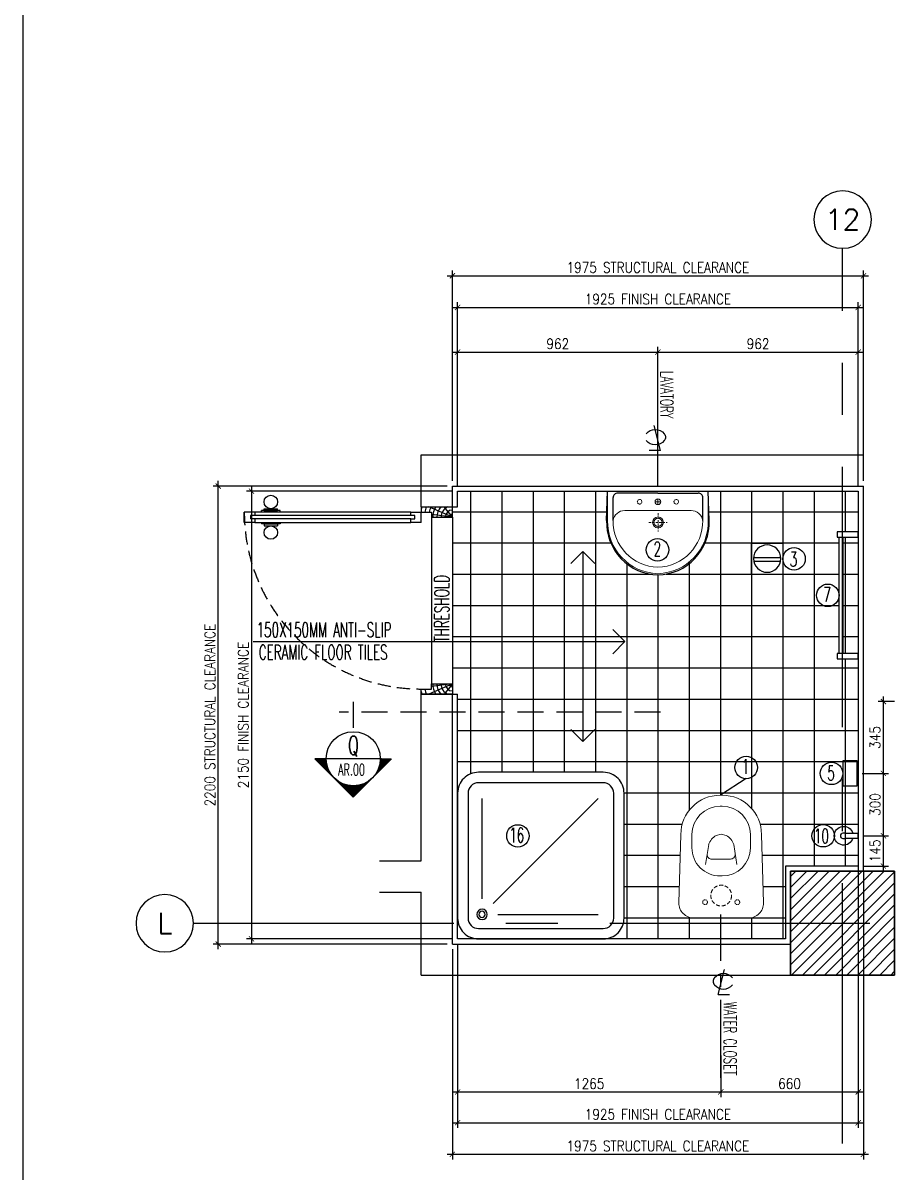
# Model space of a CAD drawing. Extents: x -203233 to -174356, y 196485 to 216410.
# Drawn here: x -203233 to -199072, y 205154 to 210672 of the extents above; entities that cross this region are included whole.
import ezdxf
from ezdxf.enums import TextEntityAlignment as Align

# ---------------------------------------------------------------- set-up
doc = ezdxf.new("R2010")
doc.units = 0
doc.header["$LTSCALE"] = 500
doc.header["$MEASUREMENT"] = 0
for name, pattern in [('CENTER2', [1.125, 0.75, -0.125, 0.125, -0.125]), ('CENTERX2', [4, 2.5, -0.5, 0.5, -0.5]), ('DASHED', [0.75, 0.5, -0.25]), ('HIDDEN', [0.375, 0.25, -0.125]), ('HIDDEN2', [0.1875, 0.125, -0.0625])]:
    doc.linetypes.add(name, pattern=pattern)
doc.layers.get('0').update_dxf_attribs({"linetype": 'CONTINUOUS'})
doc.layers.get('DEFPOINTS').update_dxf_attribs({"linetype": 'CONTINUOUS'})
for name, color, linetype in [('2', 2, 'CONTINUOUS'), ('ARCDIMR', 4, 'CONTINUOUS'), ('AX-CR', 2, 'CONTINUOUS'), ('AX-TXT', 2, 'CONTINUOUS'), ('AXES', 11, 'CENTERX2'), ('AXIS', 11, 'CENTER2'), ('COL', 5, 'CONTINUOUS'), ('DIM-NEW', 4, 'CONTINUOUS'), ('Dimout', 4, 'CONTINUOUS'), ('DOOR', 2, 'CONTINUOUS'), ('DW', 7, 'CONTINUOUS'), ('ELE', 3, 'CONTINUOUS'), ('ELEV-MARK', 6, 'CONTINUOUS'), ('FIX', 2, 'CONTINUOUS'), ('HAT', 8, 'CONTINUOUS'), ('JUMP', 2, 'CONTINUOUS'), ('Plaster', 7, 'CONTINUOUS'), ('Tile', 5, 'CONTINUOUS'), ('TITLE', 1, 'CONTINUOUS'), ('TXT', 2, 'CONTINUOUS'), ('WALL', 6, 'CONTINUOUS'), ('WallPartition', 2, 'CONTINUOUS')]:
    doc.layers.add(name, color=color, linetype=linetype)
doc.styles.add('DIM', font='simplex.shx', dxfattribs={"width": 0.85})
doc.styles.add('ROMANS', font='romans.shx', dxfattribs={"width": 0.6})
doc.dimstyles.new('DIM1-25', dxfattribs={"dimscale": 25, "dimtxt": 2, "dimasz": 1, "dimexe": 1, "dimexo": 1, "dimgap": 0.6, "dimtad": 1, "dimdec": 0, "dimdsep": 46, "dimtxsty": 'DIM', "dimblk1": 'ARCHTICK', "dimblk2": 'ARCHTICK', "dimsah": 1, "dimcen": 0.09, "dimdle": 1, "dimclrd": 256, "dimclrt": 2, "dimadec": 0, "dimazin": 0, "dimtfac": 1, "dimtdec": 0, "dimtix": 1, "dimtmove": 1, "dimatfit": 3, "dimldrblk": 'ARCHTICK', "dimfxl": 0, "dimtvp": 2, "dimtolj": 1, "dimtzin": 0, "dimarcsym": 0})

# ---------------------------------------------------------------- blocks, each defined once
blk = doc.blocks.new('A0-BOX')
at = {"layer": 'TITLE'}
blk.add_line((0, 79.7), (0, 0), dxfattribs=at)
blk = doc.blocks.new('AXU')
at = {"layer": 'AX-CR'}
blk.add_circle((0, 350), 350, dxfattribs=at)
at = {"layer": 'AX-TXT', "style": 'ROMANS'}
blk.add_attdef('AX', text='', height=250, dxfattribs=at).set_placement((0, 350), align=Align.MIDDLE)
blk = doc.blocks.new('_ARCHTICK')
at = {"color": 0, "linetype": 'ByBlock', "const_width": 0.15}
blk.add_lwpolyline([(-0.5, -0.5), (0.5, 0.5)], dxfattribs=at)
blk = doc.blocks.new('*D62')
at = {"layer": 'DEFPOINTS', "color": 0}
for p in [(-199220, 209091.7), (-200182.5, 208423.4), (-199220, 208423.4)]:
    blk.add_point(p, dxfattribs=at)
at = {"layer": 'Dimout', "color": 0, "lineweight": -2}
for p, q in [((-200182.5, 208448.4), (-200182.5, 209116.7)), ((-199220, 208448.4), (-199220, 209116.7))]:
    blk.add_line(p, q, dxfattribs=at)
at = {"layer": 'Dimout', "lineweight": -2}
blk.add_line((-200207.5, 209091.7), (-199195, 209091.7), dxfattribs=at)
at = {"layer": 'Dimout', "lineweight": -2, "xscale": 25, "yscale": 25, "zscale": 25, "rotation": 180}
blk.add_blockref('_ARCHTICK', (-200182.5, 209091.7), dxfattribs=at)
at = {"layer": 'Dimout', "lineweight": -2, "xscale": 25, "yscale": 25, "zscale": 25}
blk.add_blockref('_ARCHTICK', (-199220, 209091.7), dxfattribs=at)
at = {"layer": 'Dimout', "color": 2, "insert": (-199701.2, 209131.7), "char_height": 50, "attachment_point": 5, "style": 'DIM'}
blk.add_mtext('\\A1;962', dxfattribs=at)
blk = doc.blocks.new('A$C67076F16')
at = {"layer": 'DIM-NEW'}
for p, q in [((0.0127, 0.0913), (0.1876, 0.0913)), ((0.0138, 0.1136), (0.1863, 0.1136))]:
    blk.add_line(p, q, dxfattribs=at)
at = {"layer": 'DW'}
blk.add_lwpolyline([(0, 0.2), (0, 0), (0.2, 0), (0.2, 0.2)], close=True, dxfattribs=at)
at = {"layer": 'FIX', "color": 2}
blk.add_circle((0.1, 0.0983), 0.0876, dxfattribs=at)
blk = doc.blocks.new('*D56')
at = {"layer": 'DEFPOINTS', "color": 0}
for p in [(-199220, 206623.4), (-199880.5, 205738), (-199220, 205538.1)]:
    blk.add_point(p, dxfattribs=at)
at = {"layer": 'Dimout', "color": 0, "lineweight": -2}
for p, q in [((-199220, 206598.4), (-199220, 205513.1)), ((-199880.5, 205713), (-199880.5, 205513.1))]:
    blk.add_line(p, q, dxfattribs=at)
at = {"layer": 'Dimout', "lineweight": -2}
blk.add_line((-199905.5, 205538.1), (-199195, 205538.1), dxfattribs=at)
at = {"layer": 'Dimout', "lineweight": -2, "xscale": 25, "yscale": 25, "zscale": 25, "rotation": 180}
blk.add_blockref('_ARCHTICK', (-199880.5, 205538.1), dxfattribs=at)
at = {"layer": 'Dimout', "lineweight": -2, "xscale": 25, "yscale": 25, "zscale": 25}
blk.add_blockref('_ARCHTICK', (-199220, 205538.1), dxfattribs=at)
at = {"layer": 'Dimout', "color": 2, "insert": (-199550.2, 205578.1), "char_height": 50, "attachment_point": 5, "style": 'DIM'}
blk.add_mtext('\\A1;660', dxfattribs=at)
blk = doc.blocks.new('*D52')
at = {"layer": 'DEFPOINTS', "color": 0}
for p in [(-199195, 206623.4), (-201170, 206248.4), (-199195, 205238.6)]:
    blk.add_point(p, dxfattribs=at)
at = {"layer": 'Dimout', "color": 0, "lineweight": -2}
for p, q in [((-199195, 206598.4), (-199195, 205213.6)), ((-201170, 206223.4), (-201170, 205213.6))]:
    blk.add_line(p, q, dxfattribs=at)
at = {"layer": 'Dimout', "lineweight": -2}
blk.add_line((-201195, 205238.6), (-199170, 205238.6), dxfattribs=at)
at = {"layer": 'Dimout', "lineweight": -2, "xscale": 25, "yscale": 25, "zscale": 25, "rotation": 180}
blk.add_blockref('_ARCHTICK', (-201170, 205238.6), dxfattribs=at)
at = {"layer": 'Dimout', "lineweight": -2, "xscale": 25, "yscale": 25, "zscale": 25}
blk.add_blockref('_ARCHTICK', (-199195, 205238.6), dxfattribs=at)
at = {"layer": 'Dimout', "color": 2, "insert": (-200182.5, 205278.6), "char_height": 50, "attachment_point": 5, "style": 'DIM'}
blk.add_mtext('\\A1;1975 STRUCTURAL CLEARANCE', dxfattribs=at)
blk = doc.blocks.new('*D51')
at = {"layer": 'DEFPOINTS', "color": 0}
for p in [(-199220, 206673.4), (-201145, 206273.4), (-199220, 205390.5)]:
    blk.add_point(p, dxfattribs=at)
at = {"layer": 'Dimout', "color": 0, "lineweight": -2}
for p, q in [((-199220, 206648.4), (-199220, 205365.5)), ((-201145, 206248.4), (-201145, 205365.5))]:
    blk.add_line(p, q, dxfattribs=at)
at = {"layer": 'Dimout', "lineweight": -2}
blk.add_line((-201170, 205390.5), (-199195, 205390.5), dxfattribs=at)
at = {"layer": 'Dimout', "lineweight": -2, "xscale": 25, "yscale": 25, "zscale": 25, "rotation": 180}
blk.add_blockref('_ARCHTICK', (-201145, 205390.5), dxfattribs=at)
at = {"layer": 'Dimout', "lineweight": -2, "xscale": 25, "yscale": 25, "zscale": 25}
blk.add_blockref('_ARCHTICK', (-199220, 205390.5), dxfattribs=at)
at = {"layer": 'Dimout', "color": 2, "insert": (-200182.5, 205430.5), "char_height": 50, "attachment_point": 5, "style": 'DIM'}
blk.add_mtext('\\A1;1925 FINISH CLEARANCE', dxfattribs=at)
blk = doc.blocks.new('*D45')
at = {"layer": 'DEFPOINTS', "color": 0}
for p in [(-199195, 209458.1), (-201170, 208448.4), (-199195, 208448.4)]:
    blk.add_point(p, dxfattribs=at)
at = {"layer": 'Dimout', "lineweight": -2}
blk.add_line((-201195, 209458.1), (-199170, 209458.1), dxfattribs=at)
at = {"layer": 'Dimout', "color": 0, "lineweight": -2}
for p, q in [((-201170, 208473.4), (-201170, 209483.1)), ((-199195, 208473.4), (-199195, 209483.1))]:
    blk.add_line(p, q, dxfattribs=at)
at = {"layer": 'Dimout', "lineweight": -2, "xscale": 25, "yscale": 25, "zscale": 25, "rotation": 180}
blk.add_blockref('_ARCHTICK', (-201170, 209458.1), dxfattribs=at)
at = {"layer": 'Dimout', "lineweight": -2, "xscale": 25, "yscale": 25, "zscale": 25}
blk.add_blockref('_ARCHTICK', (-199195, 209458.1), dxfattribs=at)
at = {"layer": 'Dimout', "color": 2, "insert": (-200182.5, 209498.1), "char_height": 50, "attachment_point": 5, "style": 'DIM'}
blk.add_mtext('\\A1;1975 STRUCTURAL CLEARANCE', dxfattribs=at)
blk = doc.blocks.new('*D46')
at = {"layer": 'DEFPOINTS', "color": 0}
for p in [(-199220, 209306.2), (-201145, 208423.4), (-199220, 208423.4)]:
    blk.add_point(p, dxfattribs=at)
at = {"layer": 'Dimout', "color": 0, "lineweight": -2}
for p, q in [((-201145, 208448.4), (-201145, 209331.2)), ((-199220, 208448.4), (-199220, 209331.2))]:
    blk.add_line(p, q, dxfattribs=at)
at = {"layer": 'Dimout', "lineweight": -2}
blk.add_line((-201170, 209306.2), (-199195, 209306.2), dxfattribs=at)
at = {"layer": 'Dimout', "lineweight": -2, "xscale": 25, "yscale": 25, "zscale": 25, "rotation": 180}
blk.add_blockref('_ARCHTICK', (-201145, 209306.2), dxfattribs=at)
at = {"layer": 'Dimout', "lineweight": -2, "xscale": 25, "yscale": 25, "zscale": 25}
blk.add_blockref('_ARCHTICK', (-199220, 209306.2), dxfattribs=at)
at = {"layer": 'Dimout', "color": 2, "insert": (-200182.5, 209346.2), "char_height": 50, "attachment_point": 5, "style": 'DIM'}
blk.add_mtext('\\A1;1925 FINISH CLEARANCE', dxfattribs=at)
blk = doc.blocks.new('WC1')
at = {"layer": 'FIX', "lineweight": 20}
for p, q in [((-210, 203.8), (-538, 193.8)), ((-475, 140.8), (-538, 140.8)), ((-394.8, 75.7), (-490.4, 60.1)), ((-727, 4.8), (-727, -4.8)), ((-674, 4.8), (-674, -4.8)), ((-533.7, 24.2), (-539.5, 0)), ((-539.5, 0), (-533.7, -24.2)), ((-339, 4.8), (-339, -4.8)), ((-490.4, -60.1), (-394.8, -75.7)), ((-538, -140.8), (-475, -140.8)), ((-538, -193.8), (-210, -203.8))]:
    blk.add_line(p, q, dxfattribs=at)
at = {"layer": 'FIX', "linetype": 'Continuous', "lineweight": 20}
blk.add_line((-420.1, -47.3), (-420.4, 44.6), dxfattribs=at)
at = {"layer": 'FIX', "lineweight": 20}
blk.add_lwpolyline([(-213.2, -203.8), (-210, -203.8, 0.414214), (-137, -130.8), (-137, 0), (-137, 130.8, 0.414214), (-210, 203.8)], format="xyb", dxfattribs=at)
at = {"layer": 'FIX', "linetype": 'HIDDEN', "lineweight": 20, "ltscale": 0.05}
for centre in [(-213.2, 77.5), (-213.2, -77.5)]:
    blk.add_circle(centre, 11.6, dxfattribs=at)
at = {"layer": 'FIX', "linetype": 'HIDDEN2', "lineweight": 20, "ltscale": 0.3}
blk.add_circle((-245, 0), 49.8, dxfattribs=at)
at = {"layer": 'FIX', "lineweight": 20}
for centre, radius, start, end in [((-538, 4.8), 189, 90, 180), ((-538, 4.8), 136, 90, 180), ((-475, 4.8), 136, 360, 90), ((-464.4, -17.6), 82, 108.496, 128.9242), ((-473, -6.9), 68.2, 128.9242, 152.8468), ((-538, -4.8), 189, 180, 270), ((-538, -4.8), 136, 180, 270), ((-473, 6.9), 68.2, 207.1532, 231.0758), ((-464.4, 17.6), 82, 231.0758, 251.504), ((-475, -4.8), 136, 270, 0)]:
    blk.add_arc(centre, radius, start, end, dxfattribs=at)
at = {"layer": 'FIX', "linetype": 'Continuous', "lineweight": 20}
for centre, start, end in [((-442.7, 45.5), 357.6662, 91.6121), ((-442.4, -45.6), 268.3879, 2.3338)]:
    blk.add_arc(centre, 22.3, start, end, dxfattribs=at)
blk = doc.blocks.new('SCNTR', base_point=(3632.66, 549.66))
for q in [(3633.89, 554.57), (3636.1, 543.44)]:
    blk.add_line((3631.12, 543.44), q)
for centre, radius, start, end in [((3630.8, 549.38), 1.99, 133.3084, 182.4789), ((3630.8, 549.21), 1.99, 177.5211, 226.6916), ((3633.47, 547.5), 5.23, 39.4883, 140.5117), ((3633.47, 551.09), 5.23, 219.4883, 320.5117)]:
    blk.add_arc(centre, radius, start, end)
blk = doc.blocks.new('*D61')
at = {"layer": 'DEFPOINTS', "color": 0}
for p in [(-200182.5, 209091.7), (-201145, 208423.4), (-200182.5, 208423.4)]:
    blk.add_point(p, dxfattribs=at)
at = {"layer": 'Dimout', "color": 0, "lineweight": -2}
for p, q in [((-201145, 208448.4), (-201145, 209116.7)), ((-200182.5, 208448.4), (-200182.5, 209116.7))]:
    blk.add_line(p, q, dxfattribs=at)
at = {"layer": 'Dimout', "lineweight": -2}
blk.add_line((-201170, 209091.7), (-200157.5, 209091.7), dxfattribs=at)
at = {"layer": 'Dimout', "lineweight": -2, "xscale": 25, "yscale": 25, "zscale": 25, "rotation": 180}
blk.add_blockref('_ARCHTICK', (-201145, 209091.7), dxfattribs=at)
at = {"layer": 'Dimout', "lineweight": -2, "xscale": 25, "yscale": 25, "zscale": 25}
blk.add_blockref('_ARCHTICK', (-200182.5, 209091.7), dxfattribs=at)
at = {"layer": 'Dimout', "color": 2, "insert": (-200663.7, 209131.7), "char_height": 50, "attachment_point": 5, "style": 'DIM'}
blk.add_mtext('\\A1;962', dxfattribs=at)
blk = doc.blocks.new('*X5')
at = {"color": 0}
for p, q in [((14608, 7877), (14819, 8088)), ((14625, 7890), (14821, 8086)), ((14637, 7899), (14823, 8084)), ((14647, 7905), (14825, 8082)), ((14656, 7910), (14826, 8081)), ((14664, 7915), (14828, 8079)), ((14671, 7919), (14830, 8077)), ((14678, 7922), (14832, 8075)), ((14685, 7925), (14833, 8073)), ((14691, 7928), (14835, 8072)), ((14697, 7930), (14837, 8070)), ((14703, 7933), (14839, 8068)), ((14709, 7935), (14841, 8066)), ((14714, 7937), (14842, 8065)), ((14719, 7938), (14844, 8063)), ((14725, 7940), (14846, 8061)), ((14730, 7941), (14848, 8059)), ((14734, 7943), (14849, 8058)), ((14739, 7944), (14851, 8056)), ((14744, 7945), (14853, 8054)), ((14749, 7946), (14855, 8052)), ((14753, 7947), (14856, 8051)), ((14757, 7948), (14858, 8049)), ((14762, 7949), (14860, 8047)), ((14766, 7950), (14862, 8045)), ((14770, 7950), (14863, 8043)), ((14774, 7951), (14865, 8042)), ((14778, 7951), (14867, 8040)), ((14782, 7952), (14869, 8038)), ((14786, 7952), (14871, 8036)), ((14790, 7953), (14872, 8035)), ((14794, 7953), (14874, 8033)), ((14798, 7953), (14876, 8031)), ((14802, 7953), (14878, 8029)), ((14805, 7954), (14879, 8028)), ((14809, 7954), (14881, 8026)), ((14813, 7954), (14883, 8024)), ((14816, 7954), (14885, 8022)), ((14820, 7954), (14886, 8020)), ((14823, 7954), (14888, 8019)), ((14827, 7954), (14890, 8017)), ((14830, 7954), (14892, 8015)), ((14834, 7953), (14894, 8013)), ((14837, 7953), (14895, 8012)), ((14840, 7953), (14897, 8010)), ((14844, 7953), (14899, 8008)), ((14847, 7953), (14901, 8006)), ((14850, 7952), (14902, 8005)), ((14853, 7952), (14904, 8003)), ((14856, 7952), (14906, 8001)), ((14860, 7951), (14908, 7999)), ((14863, 7951), (14909, 7997)), ((14866, 7950), (14911, 7996)), ((14869, 7950), (14913, 7994)), ((14872, 7949), (14915, 7992)), ((14875, 7949), (14917, 7990)), ((14878, 7948), (14918, 7989)), ((14881, 7948), (14920, 7987)), ((14884, 7947), (14922, 7985)), ((14887, 7947), (14924, 7983)), ((14890, 7946), (14925, 7982)), ((14893, 7945), (14927, 7980)), ((14895, 7945), (14929, 7978)), ((14898, 7944), (14931, 7976)), ((14901, 7943), (14932, 7974)), ((14904, 7942), (14934, 7973)), ((14907, 7942), (14936, 7971)), ((14909, 7941), (14938, 7969)), ((14912, 7940), (14939, 7967)), ((14915, 7939), (14941, 7966)), ((14917, 7938), (14943, 7964)), ((14920, 7937), (14945, 7962)), ((14923, 7937), (14947, 7960)), ((14925, 7936), (14948, 7959)), ((14928, 7935), (14950, 7957)), ((14931, 7934), (14952, 7955)), ((14933, 7933), (14954, 7953)), ((14936, 7932), (14955, 7952)), ((14938, 7931), (14957, 7950)), ((14941, 7930), (14959, 7948)), ((14943, 7929), (14961, 7946)), ((14946, 7928), (14962, 7944)), ((14948, 7927), (14964, 7943)), ((14951, 7926), (14966, 7941)), ((14953, 7925), (14968, 7939)), ((14956, 7923), (14970, 7937)), ((14958, 7922), (14971, 7936)), ((14960, 7921), (14973, 7934)), ((14963, 7920), (14975, 7932)), ((14965, 7919), (14977, 7930)), ((14967, 7918), (14978, 7929)), ((14970, 7916), (14980, 7927)), ((14972, 7915), (14982, 7925)), ((14974, 7914), (14984, 7923)), ((14977, 7913), (14985, 7921)), ((14979, 7911), (14987, 7920)), ((14981, 7910), (14989, 7918)), ((14983, 7909), (14991, 7916)), ((14986, 7908), (14993, 7914)), ((14988, 7906), (14994, 7913)), ((14990, 7905), (14996, 7911)), ((14992, 7903), (14998, 7909)), ((14994, 7902), (15000, 7907)), ((14997, 7901), (15001, 7906)), ((14999, 7899), (15003, 7904)), ((15001, 7898), (15005, 7902)), ((15003, 7896), (15007, 7900)), ((15005, 7895), (15008, 7898)), ((15007, 7894), (15010, 7897)), ((15009, 7892), (15012, 7895)), ((15011, 7891), (15014, 7893)), ((15013, 7889), (15016, 7891)), ((15015, 7888), (15017, 7890)), ((15017, 7886), (15019, 7888)), ((15019, 7884), (15021, 7886)), ((15021, 7883), (15023, 7884)), ((15023, 7881), (15024, 7883)), ((15025, 7880), (15026, 7881)), ((15027, 7878), (15028, 7879)), ((15029, 7877), (15030, 7877)), ((15031, 7875), (15031, 7875)), ((15033, 7873), (15033, 7874)), ((15035, 7872), (15035, 7872)), ((15036, 7870), (15037, 7870)), ((15038, 7868), (15038, 7868)), ((15040, 7867), (15040, 7867)), ((15042, 7865), (15042, 7865)), ((14360, 7629), (14571, 7839)), ((14364, 7629), (14557, 7822)), ((14368, 7629), (14549, 7810)), ((14371, 7629), (14542, 7800)), ((14375, 7629), (14537, 7791)), ((14378, 7629), (14533, 7783)), ((14382, 7629), (14529, 7776)), ((14385, 7629), (14525, 7769)), ((14389, 7629), (14522, 7762)), ((14392, 7629), (14519, 7756)), ((14396, 7629), (14517, 7750)), ((14399, 7629), (14515, 7744)), ((14403, 7629), (14513, 7739)), ((14406, 7629), (14511, 7733)), ((14410, 7629), (14509, 7728)), ((15044, 7863), (15044, 7863)), ((15046, 7861), (15046, 7861)), ((15047, 7860), (15047, 7860)), ((15051, 7856), (15051, 7856)), ((15053, 7854), (15053, 7854)), ((15054, 7852), (15054, 7853)), ((15056, 7851), (15056, 7851)), ((15058, 7849), (15058, 7849)), ((15059, 7847), (15060, 7847)), ((15061, 7845), (15061, 7845)), ((15063, 7843), (15063, 7844)), ((15064, 7841), (15065, 7842)), ((15066, 7839), (15067, 7840)), ((15068, 7837), (15069, 7838)), ((15069, 7836), (15070, 7837)), ((15071, 7834), (15072, 7835)), ((15072, 7832), (15074, 7833)), ((15074, 7830), (15076, 7831)), ((15076, 7828), (15077, 7830)), ((15077, 7826), (15079, 7828)), ((15079, 7824), (15081, 7826)), ((15080, 7822), (15083, 7824)), ((15082, 7820), (15084, 7822)), ((15083, 7818), (15086, 7821)), ((15085, 7815), (15088, 7819)), ((15086, 7813), (15090, 7817)), ((15087, 7811), (15092, 7815)), ((15089, 7809), (15093, 7814)), ((15090, 7807), (15095, 7812)), ((15092, 7805), (15097, 7810)), ((15093, 7803), (15099, 7808)), ((15094, 7801), (15100, 7807)), ((15096, 7798), (15102, 7805)), ((15097, 7796), (15104, 7803)), ((15098, 7794), (15106, 7801)), ((15100, 7792), (15107, 7799)), ((15101, 7790), (15109, 7798)), ((15102, 7787), (15111, 7796)), ((15104, 7785), (15113, 7794)), ((15105, 7783), (15115, 7792)), ((15106, 7780), (15116, 7791)), ((15107, 7778), (15118, 7789)), ((15108, 7776), (15120, 7787)), ((15110, 7773), (15122, 7785)), ((15111, 7771), (15123, 7784)), ((15112, 7769), (15125, 7782)), ((15113, 7766), (15127, 7780)), ((15114, 7764), (15129, 7778)), ((15115, 7761), (15130, 7777)), ((15116, 7759), (15132, 7775)), ((15117, 7756), (15134, 7773)), ((15118, 7754), (15136, 7771)), ((15119, 7751), (15137, 7769)), ((15121, 7749), (15139, 7768)), ((15122, 7746), (15141, 7766)), ((15122, 7744), (15143, 7764)), ((15123, 7741), (15145, 7762)), ((15124, 7739), (15146, 7761)), ((15125, 7736), (15148, 7759)), ((15126, 7733), (15150, 7757)), ((15127, 7731), (15152, 7755)), ((15128, 7728), (15153, 7754)), ((15129, 7725), (15155, 7752)), ((15130, 7723), (15157, 7750)), ((15130, 7720), (15159, 7748)), ((15131, 7717), (15160, 7746)), ((15132, 7714), (15162, 7745)), ((15133, 7712), (15164, 7743)), ((15133, 7709), (15166, 7741)), ((15134, 7706), (15168, 7739)), ((15135, 7703), (15169, 7738)), ((15136, 7700), (15171, 7736)), ((15136, 7697), (15173, 7734)), ((15137, 7695), (15175, 7732)), ((15137, 7692), (15176, 7731)), ((15138, 7689), (15178, 7729)), ((15139, 7686), (15180, 7727)), ((14413, 7629), (14507, 7723)), ((14417, 7629), (14506, 7718)), ((14421, 7629), (14505, 7713)), ((14424, 7629), (14503, 7708)), ((14428, 7629), (14502, 7703)), ((14431, 7629), (14501, 7699)), ((14435, 7629), (14500, 7694)), ((14438, 7629), (14499, 7690)), ((14442, 7629), (14499, 7686)), ((14445, 7629), (14498, 7681)), ((14449, 7629), (14497, 7677)), ((14452, 7629), (14497, 7673)), ((14456, 7629), (14496, 7669)), ((14459, 7629), (14496, 7665)), ((14463, 7629), (14495, 7661)), ((14466, 7629), (14495, 7657)), ((14470, 7629), (14494, 7653)), ((14474, 7629), (14494, 7649)), ((14477, 7629), (14494, 7646)), ((14481, 7629), (14494, 7642)), ((14484, 7629), (14494, 7638)), ((14488, 7629), (14494, 7635)), ((14491, 7629), (14494, 7631)), ((15139, 7683), (15182, 7725)), ((15140, 7680), (15183, 7723)), ((15140, 7676), (15185, 7722)), ((15140, 7673), (15187, 7720)), ((15141, 7670), (15189, 7718)), ((15141, 7667), (15191, 7716)), ((15142, 7664), (15192, 7715)), ((15142, 7661), (15194, 7713)), ((15142, 7658), (15196, 7711)), ((15143, 7654), (15198, 7709)), ((15143, 7651), (15199, 7708)), ((15143, 7648), (15201, 7706)), ((15143, 7644), (15203, 7704)), ((15143, 7641), (15205, 7702)), ((15143, 7637), (15206, 7700)), ((15143, 7634), (15208, 7699)), ((15144, 7631), (15210, 7697)), ((15145, 7629), (15212, 7695)), ((15149, 7629), (15214, 7693)), ((15152, 7629), (15215, 7692)), ((15156, 7629), (15217, 7690)), ((15159, 7629), (15219, 7688)), ((15163, 7629), (15221, 7686)), ((15167, 7629), (15222, 7685)), ((15170, 7629), (15224, 7683)), ((15174, 7629), (15226, 7681)), ((15177, 7629), (15228, 7679)), ((15181, 7629), (15229, 7678)), ((15184, 7629), (15231, 7676)), ((15188, 7629), (15233, 7674)), ((15191, 7629), (15235, 7672)), ((15195, 7629), (15236, 7670)), ((15198, 7629), (15238, 7669)), ((15202, 7629), (15240, 7667)), ((15205, 7629), (15242, 7665)), ((15209, 7629), (15244, 7663)), ((15212, 7629), (15245, 7662)), ((15216, 7629), (15247, 7660)), ((15220, 7629), (15249, 7658)), ((15223, 7629), (15251, 7656)), ((15227, 7629), (15252, 7655)), ((15230, 7629), (15254, 7653)), ((15234, 7629), (15256, 7651)), ((15237, 7629), (15258, 7649)), ((15241, 7629), (15259, 7647)), ((15244, 7629), (15261, 7646)), ((15248, 7629), (15263, 7644)), ((15251, 7629), (15265, 7642)), ((15255, 7629), (15267, 7640)), ((15258, 7629), (15268, 7639)), ((15262, 7629), (15270, 7637)), ((15266, 7629), (15272, 7635)), ((15269, 7629), (15274, 7633)), ((15273, 7629), (15275, 7632)), ((15276, 7629), (15277, 7630))]:
    blk.add_line(p, q, dxfattribs=at)
blk = doc.blocks.new('*D55')
at = {"layer": 'DEFPOINTS', "color": 0}
for p in [(-201145, 206273.4), (-199880.5, 205738), (-199880.5, 205538.1)]:
    blk.add_point(p, dxfattribs=at)
at = {"layer": 'Dimout', "color": 0, "lineweight": -2}
for p, q in [((-201145, 206248.4), (-201145, 205513.1)), ((-199880.5, 205713), (-199880.5, 205513.1))]:
    blk.add_line(p, q, dxfattribs=at)
at = {"layer": 'Dimout', "lineweight": -2}
blk.add_line((-201170, 205538.1), (-199855.5, 205538.1), dxfattribs=at)
at = {"layer": 'Dimout', "lineweight": -2, "xscale": 25, "yscale": 25, "zscale": 25, "rotation": 180}
blk.add_blockref('_ARCHTICK', (-201145, 205538.1), dxfattribs=at)
at = {"layer": 'Dimout', "lineweight": -2, "xscale": 25, "yscale": 25, "zscale": 25}
blk.add_blockref('_ARCHTICK', (-199880.5, 205538.1), dxfattribs=at)
at = {"layer": 'Dimout', "color": 2, "insert": (-200512.7, 205578.1), "char_height": 50, "attachment_point": 5, "style": 'DIM'}
blk.add_mtext('\\A1;1265', dxfattribs=at)
blk = doc.blocks.new('*D49')
at = {"layer": 'DEFPOINTS', "color": 0}
for p in [(-201145, 208423.4), (-202135.1, 206273.4), (-201145, 206273.4)]:
    blk.add_point(p, dxfattribs=at)
at = {"layer": 'Dimout', "lineweight": -2}
blk.add_line((-202135.1, 208448.4), (-202135.1, 206248.4), dxfattribs=at)
at = {"layer": 'Dimout', "color": 0, "lineweight": -2}
for p, q in [((-201170, 208423.4), (-202160.1, 208423.4)), ((-201170, 206273.4), (-202160.1, 206273.4))]:
    blk.add_line(p, q, dxfattribs=at)
at = {"layer": 'Dimout', "lineweight": -2, "xscale": 25, "yscale": 25, "zscale": 25}
for p, rotation in [((-202135.1, 208423.4), 90), ((-202135.1, 206273.4), 270)]:
    blk.add_blockref('_ARCHTICK', p, dxfattribs=dict(at, rotation=rotation))
at = {"layer": 'Dimout', "color": 2, "insert": (-202175.1, 207348.4), "char_height": 50, "attachment_point": 5, "rotation": 90, "style": 'DIM'}
blk.add_mtext('\\A1;2150 FINISH CLEARANCE', dxfattribs=at)
blk = doc.blocks.new('*D50')
at = {"layer": 'DEFPOINTS', "color": 0}
for p in [(-202295.1, 208448.4), (-201170, 208448.4), (-201170, 206248.4)]:
    blk.add_point(p, dxfattribs=at)
at = {"layer": 'Dimout', "color": 0, "lineweight": -2}
for p, q in [((-201195, 208448.4), (-202320.1, 208448.4)), ((-201195, 206248.4), (-202320.1, 206248.4))]:
    blk.add_line(p, q, dxfattribs=at)
at = {"layer": 'Dimout', "lineweight": -2}
blk.add_line((-202295.1, 206223.4), (-202295.1, 208473.4), dxfattribs=at)
at = {"layer": 'Dimout', "lineweight": -2, "xscale": 25, "yscale": 25, "zscale": 25}
for p, rotation in [((-202295.1, 208448.4), 90), ((-202295.1, 206248.4), 270)]:
    blk.add_blockref('_ARCHTICK', p, dxfattribs=dict(at, rotation=rotation))
at = {"layer": 'Dimout', "color": 2, "insert": (-202335.1, 207348.4), "char_height": 50, "attachment_point": 5, "rotation": 90, "style": 'DIM'}
blk.add_mtext('\\A1;2200 STRUCTURAL CLEARANCE', dxfattribs=at)
blk = doc.blocks.new('LAV1')
at = {"layer": 'FIX', "linetype": 'DASHED', "lineweight": 20, "ltscale": 0.05}
for p, q in [((-0.5, 170), (-0.5, 270)), ((-0.5, 170), (-0.5, 270)), ((49.5, 220), (-50.5, 220))]:
    blk.add_line(p, q, dxfattribs=at)
at = {"layer": 'FIX', "linetype": 'ByBlock', "ltscale": 0.3}
for p, q in [((-280, 210), (-275, 50)), ((-245, 210), (-245, 85)), ((245, 210), (245, 85)), ((280, 210), (275, 50)), ((0, 60), (-220.2, 60)), ((0, 60), (220.2, 60))]:
    blk.add_line(p, q, dxfattribs=at)
at = {"layer": 'FIX', "linetype": 'Continuous', "lineweight": 20}
for p, q in [((-275, 210), (-275, 50)), ((275, 210), (275, 50)), ((0, 155), (-181.4, 155)), ((0, 155), (181.4, 155)), ((0, 50), (-275, 50)), ((0, 50), (-252.5, 50)), ((0, 50), (252.5, 50)), ((0, 50), (275, 50))]:
    blk.add_line(p, q, dxfattribs=at)
at = {"layer": 'FIX', "lineweight": 20}
for p, q in [((15.6, 107.5), (-15.5, 107.5)), ((0, 92), (0, 123))]:
    blk.add_line(p, q, dxfattribs=at)
for centre, radius in [((-0.5, 220), 29.5), ((-0.5, 220), 22.5), ((0, 107.5), 15.5)]:
    blk.add_circle(centre, radius, dxfattribs=at)
at = {"layer": 'FIX', "linetype": 'HIDDEN', "lineweight": 20, "ltscale": 0.05}
for centre in [(-100, 107.5), (100, 107.5)]:
    blk.add_circle(centre, 12.4, dxfattribs=at)
at = {"layer": 'FIX', "linetype": 'ByBlock', "ltscale": 0.3}
for centre, radius, start, end in [((6.9, 220), 287, 91.37765, 182.00641), ((-6.9, 220), 287, 357.99359, 88.62235), ((-220.1, 84.9), 24.9, 179.70214, 269.94861), ((220.1, 84.9), 24.9, 270.05139, 0.29786)]:
    blk.add_arc(centre, radius, start, end, dxfattribs=at)
at = {"layer": 'FIX', "linetype": 'Continuous', "lineweight": 20}
for centre, radius, start, end in [((8.4, 216.7), 283.4, 91.6988, 181.35097), ((7.6, 212.5), 252.7, 91.73281, 180.48842), ((-8.4, 216.7), 283.4, 358.64903, 88.3012), ((-7.6, 212.5), 252.7, 359.51158, 88.26719), ((-179.2, 221.8), 66.9, 190.20056, 268.07863), ((179.2, 221.8), 66.9, 271.92137, 349.79944)]:
    blk.add_arc(centre, radius, start, end, dxfattribs=at)
blk = doc.blocks.new('SHR1')
at = {"layer": 'FIX'}
for p, q in [((-195.7, 195.7), (-700, 700)), ((-142.7, 217.7), (-142.7, 700)), ((-217.7, 142.7), (-700, 142.7))]:
    blk.add_line(p, q, dxfattribs=at)
for points in [[(-825, 125), (-825, 725, -0.414214), (-725, 825), (-125, 825, -0.414214), (-25, 725), (-25, 125, -0.414214), (-125, 25), (-725, 25, -0.414214)], [(-775, 125), (-775, 725, -0.414214), (-725, 775), (-125, 775, -0.414214), (-75, 725), (-75, 125, -0.414214), (-125, 75), (-725, 75, -0.414214)]]:
    blk.add_lwpolyline(points, format="xyb", close=True, dxfattribs=at)
for radius in [25, 15]:
    blk.add_circle((-142.7, 142.7), radius, dxfattribs=at)
blk = doc.blocks.new('DOOR90')
at = {"layer": 'DOOR', "color": 0, "linetype": 'ByBlock'}
for p, q in [((-150, 0), (-150, -25)), ((-150, 0), (0, 0)), ((0, -50), (0, 0)), ((-1000, -25), (-1000, -75)), ((-1000, -75), (-1000, -25)), ((-950, -25), (-1000, -25)), ((-970, -42), (-970, -58)), ((-950, -42), (-970, -42)), ((-950, -25), (-950, -42)), ((-917.6, -25), (-917.6, -17.8)), ((-827.6, -17.8), (-917.6, -17.8)), ((-905, -17.8), (-905, -8.8)), ((-905, -8.8), (-840.2, -8.8)), ((-905, -17.8), (-840.2, -17.8)), ((-840.2, -17.8), (-840.2, -8.8)), ((-827.6, -25), (-827.6, -17.8)), ((-200, -42), (-200, -25)), ((-200, -25), (-150, -25)), ((-180, -42), (-200, -42)), ((-180, -58), (-180, -42)), ((-150, -75), (-150, -25)), ((-150, -25), (-100, -25)), ((-100, -25), (-100, -50)), ((-100, -50), (0, -50)), ((-950, -75), (-1000, -75)), ((-950, -58), (-970, -58)), ((-950, -58), (-950, -75)), ((-917.6, -75), (-917.6, -82.2)), ((-827.6, -82.2), (-917.6, -82.2)), ((-905, -82.2), (-905, -91.2)), ((-905, -82.2), (-840.2, -82.2)), ((-905, -91.2), (-840.2, -91.2)), ((-840.2, -82.2), (-840.2, -91.2)), ((-827.6, -75), (-827.6, -82.2)), ((-200, -75), (-200, -58)), ((-200, -58), (-180, -58)), ((-150, -75), (-200, -75)), ((-150, -900), (-150, -875)), ((-150, -875), (-100, -875)), ((-100, -850), (0, -850)), ((-100, -875), (-100, -850)), ((0, -850), (0, -900)), ((0, -900), (-150, -900)), ((-150, -900), (0, -900))]:
    blk.add_line(p, q, dxfattribs=at)
at = {"layer": 'DOOR', "color": 9, "linetype": 'ByBlock'}
for p, q in [((0, -50), (-113.7, 0)), ((0, -50), (-40.1, 0)), ((0, -50), (-100, -36.6)), ((0, -850), (-113.7, -900)), ((0, -850), (-100, -863.4)), ((0, -850), (-40.1, -900))]:
    blk.add_line(p, q, dxfattribs=at)
at = {"layer": 'DOOR', "linetype": 'ByBlock'}
for p, q in [((-200, -25), (-950, -25)), ((-200, -42), (-950, -42)), ((-200, -58), (-950, -58)), ((-950, -75), (-200, -75))]:
    blk.add_line(p, q, dxfattribs=at)
at = {"layer": 'DOOR', "color": 0, "linetype": 'ByBlock'}
for centre in [(-872.6, 23.5), (-872.6, -123.5)]:
    blk.add_circle(centre, 32.4, dxfattribs=at)
at = {"layer": 'DOOR', "color": 9, "linetype": 'ByBlock'}
for centre, radius, start, end in [((0, -50), 154.4, 161.1053, 166.2858), ((0, -50), 134.4, 158.1598, 169.28), ((0, -50), 94.4, 148.0182, 180), ((0, -50), 74.4, 137.7764, 180), ((0, -50), 114.4, 154.0838, 167.3774), ((0, -50), 54.4, 113.2074, 180), ((0, -50), 34.4, 90, 180), ((0, -50), 14.4, 90, 180), ((0, -850), 134.4, 190.72, 201.8402), ((0, -850), 94.4, 180, 211.9818), ((0, -850), 74.4, 180, 222.2236), ((0, -850), 54.4, 180, 246.7926), ((0, -850), 34.4, 180, 270), ((0, -850), 14.4, 180, 270), ((0, -850), 154.4, 193.7142, 198.8947)]:
    blk.add_arc(centre, radius, start, end, dxfattribs=at)
at = {"layer": 'DOOR', "linetype": 'HIDDEN', "ltscale": 0.5}
blk.add_arc((-150, -25), 850, 180, 270, dxfattribs=at)
blk = doc.blocks.new('*D69')
at = {"layer": 'DEFPOINTS', "color": 0}
for p in [(-199099.1, 207413.2), (-199020, 207413.2), (-199225.4, 207068.2)]:
    blk.add_point(p, dxfattribs=at)
at = {"layer": 'Dimout', "color": 0, "lineweight": -2}
for p, q in [((-199045, 207413.2), (-199124.1, 207413.2)), ((-199200.4, 207068.2), (-199074.1, 207068.2))]:
    blk.add_line(p, q, dxfattribs=at)
at = {"layer": 'Dimout', "lineweight": -2}
blk.add_line((-199099.1, 207043.2), (-199099.1, 207438.2), dxfattribs=at)
at = {"layer": 'Dimout', "lineweight": -2, "xscale": 25, "yscale": 25, "zscale": 25}
for p, rotation in [((-199099.1, 207413.2), 90), ((-199099.1, 207068.2), 270)]:
    blk.add_blockref('_ARCHTICK', p, dxfattribs=dict(at, rotation=rotation))
at = {"layer": 'Dimout', "color": 2, "insert": (-199139.1, 207240.7), "char_height": 50, "attachment_point": 5, "rotation": 90, "style": 'DIM'}
blk.add_mtext('\\A1;345', dxfattribs=at)
blk = doc.blocks.new('*D67')
at = {"layer": 'DEFPOINTS', "color": 0}
for p in [(-199225.4, 207068.2), (-199099.1, 207068.2), (-199220, 206768.7)]:
    blk.add_point(p, dxfattribs=at)
at = {"layer": 'Dimout', "color": 0, "lineweight": -2}
for p, q in [((-199200.4, 207068.2), (-199074.1, 207068.2)), ((-199195, 206768.7), (-199074.1, 206768.7))]:
    blk.add_line(p, q, dxfattribs=at)
at = {"layer": 'Dimout', "lineweight": -2}
blk.add_line((-199099.1, 206743.7), (-199099.1, 207093.2), dxfattribs=at)
at = {"layer": 'Dimout', "lineweight": -2, "xscale": 25, "yscale": 25, "zscale": 25}
for p, rotation in [((-199099.1, 207068.2), 90), ((-199099.1, 206768.7), 270)]:
    blk.add_blockref('_ARCHTICK', p, dxfattribs=dict(at, rotation=rotation))
at = {"layer": 'Dimout', "color": 2, "insert": (-199139.1, 206918.5), "char_height": 50, "attachment_point": 5, "rotation": 90, "style": 'DIM'}
blk.add_mtext('\\A1;300', dxfattribs=at)
blk = doc.blocks.new('*D66')
at = {"layer": 'DEFPOINTS', "color": 0}
for p in [(-199220, 206768.7), (-199099.1, 206768.7), (-199220, 206623.4)]:
    blk.add_point(p, dxfattribs=at)
at = {"layer": 'Dimout', "lineweight": -2}
blk.add_line((-199099.1, 206598.4), (-199099.1, 206793.7), dxfattribs=at)
at = {"layer": 'Dimout', "color": 0, "lineweight": -2}
for p, q in [((-199195, 206768.7), (-199074.1, 206768.7)), ((-199195, 206623.4), (-199074.1, 206623.4))]:
    blk.add_line(p, q, dxfattribs=at)
at = {"layer": 'Dimout', "lineweight": -2, "xscale": 25, "yscale": 25, "zscale": 25}
for p, rotation in [((-199099.1, 206768.7), 90), ((-199099.1, 206623.4), 270)]:
    blk.add_blockref('_ARCHTICK', p, dxfattribs=dict(at, rotation=rotation))
at = {"layer": 'Dimout', "color": 2, "insert": (-199139.1, 206696), "char_height": 50, "attachment_point": 5, "rotation": 90, "style": 'DIM'}
blk.add_mtext('\\A1;145', dxfattribs=at)
blk = doc.blocks.new('A$C785E76E1')
at = {"layer": 'JUMP'}
for p, q in [((0.033, 0.0529), (0.033, 0.1149)), ((0.057, 0.0529), (0.057, 0.1149))]:
    blk.add_line(p, q, dxfattribs=at)
for radius, start, end in [(0.045, 105.4782, 74.5218), (0.0144, 146.4427, 33.5573)]:
    blk.add_arc((0.045, 0.045), radius, start, end, dxfattribs=at)
blk = doc.blocks.new('A$C6F351844')
for p, q in [((0, 0.1016), (0.0254, 0.1016)), ((0, 0), (0, 0.1016)), ((0.0254, 0.1016), (0.0254, 0)), ((0.5842, 0.0921), (0.0254, 0.0921)), ((0.5842, 0.073), (0.0254, 0.073)), ((0.5842, 0), (0.5842, 0.1016)), ((0.5842, 0.1016), (0.6096, 0.1016)), ((0.6096, 0.1016), (0.6096, 0)), ((0.0254, 0), (0, 0)), ((0.6096, 0), (0.5842, 0))]:
    blk.add_line(p, q)
blk = doc.blocks.new('COL50')
at = {"layer": 'COL'}
blk.add_lwpolyline([(-250, 250), (-250, -250), (250, -250), (250, 250)], close=True, dxfattribs=at)
blk = doc.blocks.new('*X22')
at = {"color": 0}
for p, q in [((80579.2, 169939.8), (81029.1, 170389.7)), ((80579.2, 169992.9), (80976.1, 170389.7)), ((80579.2, 170045.9), (80923, 170389.7)), ((80579.2, 170098.9), (80870, 170389.7)), ((80579.2, 170152), (80817, 170389.7)), ((80579.2, 170205), (80763.9, 170389.7)), ((80579.2, 170258), (80710.9, 170389.7)), ((80579.2, 170311.1), (80657.9, 170389.7)), ((80579.2, 170364.1), (80604.9, 170389.7)), ((80582.1, 169889.7), (81079.2, 170386.8)), ((80635.2, 169889.7), (81079.2, 170333.8)), ((80688.2, 169889.7), (81079.2, 170280.7)), ((80741.2, 169889.7), (81079.2, 170227.7)), ((80794.3, 169889.7), (81079.2, 170174.7)), ((80847.3, 169889.7), (81079.2, 170121.6)), ((80900.3, 169889.7), (81079.2, 170068.6)), ((80953.4, 169889.7), (81079.2, 170015.6)), ((81006.4, 169889.7), (81079.2, 169962.5)), ((81059.4, 169889.7), (81079.2, 169909.5))]:
    blk.add_line(p, q, dxfattribs=at)

msp = doc.modelspace()

# ---------------------------------------------------------------- linework, layer by layer
at = {"layer": '2'}
msp.add_lwpolyline([(-199225.4, 207128.2), (-199294.3, 207128.2), (-199294.3, 207008.2), (-199225.4, 207008.2)], close=True, dxfattribs=at)
at = {"layer": 'AXES'}
for p, q in [((-199295, 205290.5), (-199295, 209590.2)), ((-202413.9, 206348.4), (-197495, 206348.4))]:
    msp.add_line(p, q, dxfattribs=at)
at = {"layer": 'AXIS'}
msp.add_line((-199880.5, 205605.4), (-199880.5, 206390.9), dxfattribs=at)
at = {"layer": 'ELE'}
for p, q in [((-201270, 208298.4), (-201270, 207498.4)), ((-201170, 208298.4), (-201170, 207498.4)), ((-200543.5, 208134.3), (-200543.5, 207221.2)), ((-202127.1, 207701), (-200341.6, 207701))]:
    msp.add_line(p, q, dxfattribs=at)
at = {"layer": 'ELEV-MARK', "color": 6, "linetype": 'HIDDEN'}
for p, q in [((-201646.4, 207411.8), (-201646.4, 207268.4)), ((-200169.5, 207362.9), (-201714.8, 207362.9))]:
    msp.add_line(p, q, dxfattribs=at)
at = {"layer": 'ELEV-MARK', "color": 6}
for p, q in [((-201830.2, 207138.4), (-201646.4, 206954.5)), ((-201776.4, 207138.4), (-201830.2, 207138.4)), ((-201516.4, 207138.4), (-201776.4, 207138.4)), ((-201462.5, 207138.4), (-201646.4, 206954.5))]:
    msp.add_line(p, q, dxfattribs=at)
msp.add_circle((-201646.4, 207138.4), 130, dxfattribs=at)
at = {"layer": 'FIX', "color": 2}
msp.add_line((-199758.3, 207042.9), (-199882.5, 206963.1), dxfattribs=at)
at = {"layer": 'FIX'}
msp.add_line((-199220, 206756.7), (-199220, 206780.7), dxfattribs=at)
at = {"layer": 'FIX', "color": 2}
for centre in [(-200184.8, 208141.9), (-199528.5, 208098.4), (-199366, 207923.4), (-199758.3, 207096.8), (-199348.3, 207068.2), (-200855.2, 206767.8), (-199388.8, 206768.7)]:
    msp.add_circle(centre, 54, dxfattribs=at)
at = {"layer": 'Plaster'}
for p, q in [((-201170, 208348.4), (-201145, 208348.4)), ((-201170, 207448.4), (-201145, 207448.4))]:
    msp.add_line(p, q, dxfattribs=at)
msp.add_lwpolyline([(-201145, 208348.4), (-201145, 208423.4), (-199220, 208423.4), (-199220, 206623.4), (-199570, 206623.4), (-199570, 206273.4), (-201145, 206273.4), (-201145, 207448.4)], dxfattribs=at)
at = {"layer": 'Tile'}
for p, q in [((-201082.5, 208423.4), (-201082.5, 207066.1)), ((-200932.5, 208423.4), (-200932.5, 207073.4)), ((-200782.5, 208423.4), (-200782.5, 207073.4)), ((-200632.5, 208423.4), (-200632.5, 207073.4)), ((-200482.5, 208423.4), (-200482.5, 207073.4)), ((-199882.5, 208423.4), (-199882.5, 206963.1)), ((-199732.5, 208423.4), (-199732.5, 206900)), ((-199582.5, 208423.4), (-199582.5, 206273.4)), ((-199432.5, 208423.4), (-199432.5, 206623.4)), ((-199282.5, 208423.4), (-199282.5, 208228.2)), ((-200427.6, 208323.4), (-201170, 208323.4)), ((-199220, 208323.4), (-199937.4, 208323.4)), ((-200408.2, 208173.4), (-201170, 208173.4)), ((-199312.1, 208173.4), (-199962.8, 208173.4)), ((-199220, 208173.4), (-199293, 208173.4)), ((-199282.5, 208202.8), (-199282.5, 207644)), ((-200332.5, 208075.1), (-200332.5, 206273.4)), ((-200032.5, 208083.1), (-200032.5, 206890.4)), ((-200210, 208023.4), (-201170, 208023.4)), ((-200182.5, 208021.2), (-200182.5, 206273.4)), ((-199312.1, 208023.4), (-200142.9, 208023.4)), ((-199220, 208023.4), (-199293, 208023.4)), ((-199312.1, 207873.4), (-201170, 207873.4)), ((-199220, 207873.4), (-199293, 207873.4)), ((-199312.1, 207723.4), (-201170, 207723.4)), ((-199220, 207723.4), (-199293, 207723.4)), ((-199282.5, 207618.6), (-199282.5, 206623.4)), ((-199220, 207573.4), (-201170, 207573.4)), ((-199220, 207423.4), (-201145, 207423.4)), ((-199220, 207273.4), (-201145, 207273.4)), ((-199220, 207123.4), (-201145, 207123.4)), ((-199220, 206973.4), (-200345, 206973.4)), ((-200065.8, 206823.4), (-200345, 206823.4)), ((-199220, 206823.4), (-199691.1, 206823.4)), ((-200075.4, 206673.4), (-200345, 206673.4)), ((-199220, 206673.4), (-199681.6, 206673.4)), ((-200079.9, 206523.4), (-200345, 206523.4)), ((-199570, 206523.4), (-199677, 206523.4)), ((-199570, 206373.4), (-200345, 206373.4)), ((-200032.5, 206377.1), (-200032.5, 206273.4)), ((-199882.5, 206373.4), (-199882.5, 206273.4)), ((-199732.5, 206375), (-199732.5, 206273.4)), ((-201082.5, 206280.7), (-201082.5, 206273.4))]:
    msp.add_line(p, q, dxfattribs=at)
at = {"layer": 'WALL'}
for p, q in [((-199195, 208598.4), (-199195, 209324.6)), ((-201320, 208348.4), (-201320, 208598.4)), ((-201170, 208348.4), (-201170, 208448.4)), ((-199195, 206598.4), (-199195, 208448.4)), ((-201320, 206648.4), (-201320, 207448.4)), ((-201170, 206248.4), (-201170, 207448.4)), ((-201520, 206648.4), (-201320, 206648.4)), ((-201520, 206498.4), (-201320, 206498.4)), ((-201320, 206098.4), (-201320, 206498.4)), ((-201320, 206098.4), (-199545, 206098.4))]:
    msp.add_line(p, q, dxfattribs=at)
at = {"layer": 'WALL', "linetype": 'ByBlock'}
for p, q in [((-201320, 208598.4), (-199195, 208598.4)), ((-200402.6, 208598.4), (-199195, 208598.4)), ((-201170, 208448.4), (-199195, 208448.4)), ((-200402.6, 208448.4), (-199195, 208448.4)), ((-201320, 208348.4), (-201170, 208348.4)), ((-201320, 207448.4), (-201170, 207448.4)), ((-201170, 206248.4), (-199545, 206248.4))]:
    msp.add_line(p, q, dxfattribs=at)
at = {"layer": 'WallPartition', "color": 6}
for points in [[(-200485.5, 208076.3), (-200543.5, 208134.3), (-200601.5, 208076.3)], [(-200399.6, 207759), (-200341.6, 207701), (-200399.6, 207643)], [(-200485.5, 207279.2), (-200543.5, 207221.2), (-200601.5, 207279.2)]]:
    msp.add_lwpolyline(points, dxfattribs=at)

# ---------------------------------------------------------------- block references
at = {"xscale": 250, "yscale": 250, "zscale": 250}
msp.add_blockref('A0-BOX', (-203233.3, 196485.4), dxfattribs=at)
at = {"layer": 'ARCDIMR', "yscale": 10.75199999992037, "zscale": 10.752}
for p, xscale in [((-200186.9, 208686.7), -10.75199999992037), ((-199876, 206073.3), 10.75199999992037)]:
    msp.add_blockref('SCNTR', p, dxfattribs=dict(at, xscale=xscale))
at = {"layer": 'AXES'}
ref = msp.add_blockref('AXU', (-199295, 209866.2), dxfattribs=dict(at, xscale=-0.3942857142857143, yscale=0.3942857142857143, zscale=0.3942857142857143, rotation=180))
ref.add_attrib('AX', '12', dxfattribs={"layer": 'AX-TXT', "color": 6, "height": 98.57, "style": 'ROMANS'}).set_placement((-199295, 209728.2), align=Align.MIDDLE)
ref = msp.add_blockref('AXU', (-202551.9, 206486.4), dxfattribs=dict(at, xscale=-0.3942857142857143, yscale=0.3942857142857143, zscale=0.3942857142857143, rotation=180))
ref.add_attrib('AX', 'L', dxfattribs={"layer": 'AX-TXT', "color": 6, "height": 98.6, "style": 'ROMANS'}).set_placement((-202551.9, 206348.4), align=Align.MIDDLE)
at = {"layer": 'COL'}
msp.add_blockref('COL50', (-199295, 206348.4), dxfattribs=at)
msp.add_blockref('COL50', (-199295, 206348.4), dxfattribs=at)
at = {"layer": 'COL', "xscale": -1, "rotation": 180}
msp.add_blockref('COL50', (-199295, 206348.4), dxfattribs=at)
at = {"layer": 'Dimout'}
for name, p, xscale, yscale, zscale, rotation in [('A$C67076F16', (-199732.5, 208173.4), -750, 750, 750, 180), ('A$C785E76E1', (-199334.9, 206723.7), -1000, 1000, 1000, 270)]:
    msp.add_blockref(name, p, dxfattribs=dict(at, xscale=xscale, yscale=yscale, zscale=zscale, rotation=rotation))
at = {"layer": 'DOOR', "color": 0, "linetype": 'ByBlock'}
msp.add_blockref('DOOR90', (-201170, 208348.4), dxfattribs=at)
at = {"layer": 'ELEV-MARK', "color": 11, "xscale": 0.4000000000232831, "yscale": 0.4000000000232831, "zscale": 0.4, "rotation": 180}
msp.add_blockref('*X5', (-195718.9, 210189.9), dxfattribs=at)
at = {"layer": 'FIX'}
for name, p, xscale, yscale, zscale, rotation in [('LAV1', (-200182.5, 208467.4), 0.8800000068731606, 0.879999999597203, 0.8800000000000001, 180), ('A$C6F351844', (-199220, 208228.2), -1000, 1000, 1000, 89.99999999989001)]:
    msp.add_blockref(name, p, dxfattribs=dict(at, xscale=xscale, yscale=yscale, zscale=zscale, rotation=rotation))
at = {"layer": 'FIX', "rotation": 270}
msp.add_blockref('WC1', (-199878.5, 206236.4), dxfattribs=at)
at = {"layer": 'HAT'}
msp.add_blockref('*X22', (-280124.2, 36208.6), dxfattribs=at)
at = {"layer": 'WALL', "xscale": -1}
msp.add_blockref('SHR1', (-201170, 206248.4), dxfattribs=at)

# ---------------------------------------------------------------- texts
at = {"layer": 'ELEV-MARK', "color": 6, "style": 'ROMANS', "width": 0.6}
msp.add_attdef('Q', text='1', height=90, dxfattribs=at).set_placement((-201645.4, 207198.2), align=Align.MIDDLE)
at = {"layer": 'ELEV-MARK', "color": 2, "style": 'ROMANS', "width": 0.6}
msp.add_attdef('AR.00', text='S-00', height=56, dxfattribs=at).set_placement((-201654.6, 207086.1), align=Align.MIDDLE)
at = {"layer": 'TXT', "style": 'ROMANS', "width": 0.6}
for s, height, rotation, p in [('LAVATORY', 60, 270, (-200169.3, 209001)), ('THRESHOLD', 70, 90, (-201186.2, 207697.9)), ('WATER CLOSET', 60, 270, (-199865.3, 205971.3))]:
    msp.add_text(s, height=height, rotation=rotation, dxfattribs=at).set_placement(p)
for s, p in [('2', (-200203.1, 208111)), ('3', (-199549.1, 208061.8)), ('7', (-199387.5, 207892.5)), ('150X150MM ANTI-SLIP', (-202110.9, 207723)), ('CERAMIC FLOOR TILES', (-202100.5, 207614.9)), ('1', (-199779.8, 207065.9)), ('5', (-199368.9, 207034.8)), ('16', (-200896.8, 206736.9)), ('10', (-199432.6, 206732.5))]:
    msp.add_text(s, height=70, dxfattribs=at).set_placement(p)

# ---------------------------------------------------------------- dimensions: what is measured, and where the dimension line sits
at = {"layer": 'Dimout'}
for base, p1, p2, text, picture, middle in [((-199195, 209458.1), (-201170, 208448.4), (-199195, 208448.4), '<> STRUCTURAL CLEARANCE', '*D45', (-200182.5, 209498.1)), ((-199220, 209306.2), (-201145, 208423.4), (-199220, 208423.4), '<> FINISH CLEARANCE', '*D46', (-200182.5, 209346.2)), ((-199195, 205238.6), (-201170, 206248.4), (-199195, 206623.4), '<> STRUCTURAL CLEARANCE', '*D52', (-200182.5, 205278.6)), ((-199220, 205390.5), (-201145, 206273.4), (-199220, 206673.4), '<> FINISH CLEARANCE', '*D51', (-200182.5, 205430.5))]:
    dim = msp.add_linear_dim(base=base, p1=p1, p2=p2, text=text, dimstyle='DIM1-25', dxfattribs=at)
    dim.commit()
    dim.dimension.update_dxf_attribs({"geometry": picture, "text_midpoint": middle})
for base, p1, p2, picture, middle in [((-200182.4783458, 209091.6944114), (-201144.9783458, 208423.3559049), (-200182.4783458, 208423.3559049), '*D61', (-200663.7283458, 209131.6944114)), ((-199219.9783458, 209091.6944114), (-200182.4783458, 208423.3559049), (-199219.9783458, 208423.3559049), '*D62', (-199701.2283458, 209131.6944114)), ((-199219.9783, 205538.1047), (-199880.4771, 205737.955), (-199219.9783, 206623.3559), '*D56', (-199550.2277, 205578.1047)), ((-199880.4771, 205538.1047), (-201144.9783, 206273.3559), (-199880.4771, 205737.955), '*D55', (-200512.7277, 205578.1047))]:
    dim = msp.add_linear_dim(base=base, p1=p1, p2=p2, dimstyle='DIM1-25', dxfattribs=at)
    dim.commit()
    dim.dimension.update_dxf_attribs({"geometry": picture, "text_midpoint": middle})
for base, p1, p2, angle, text, picture, middle in [((-202295.1, 208448.4), (-201170, 206248.4), (-201170, 208448.4), 90, '<> STRUCTURAL CLEARANCE', '*D50', (-202335.1, 207348.4)), ((-202135.1, 206273.4), (-201145, 208423.4), (-201145, 206273.4), 270, '<> FINISH CLEARANCE', '*D49', (-202175.1, 207348.4))]:
    dim = msp.add_linear_dim(base=base, p1=p1, p2=p2, angle=angle, text=text, dimstyle='DIM1-25', dxfattribs=at)
    dim.commit()
    dim.dimension.update_dxf_attribs({"geometry": picture, "text_midpoint": middle})
for base, p1, p2, picture, middle in [((-199099.1, 207413.2), (-199225.4, 207068.2), (-199020, 207413.2), '*D69', (-199139.1, 207240.7)), ((-199099.0995, 207068.2436), (-199219.9783, 206768.6711), (-199225.3963, 207068.2436), '*D67', (-199139.0995, 206918.4573)), ((-199099.1, 206768.7), (-199220, 206623.4), (-199220, 206768.7), '*D66', (-199139.1, 206696))]:
    dim = msp.add_linear_dim(base=base, p1=p1, p2=p2, angle=90, dimstyle='DIM1-25', dxfattribs=at)
    dim.commit()
    dim.dimension.update_dxf_attribs({"geometry": picture, "text_midpoint": middle})

doc.saveas('drawing.dxf')
